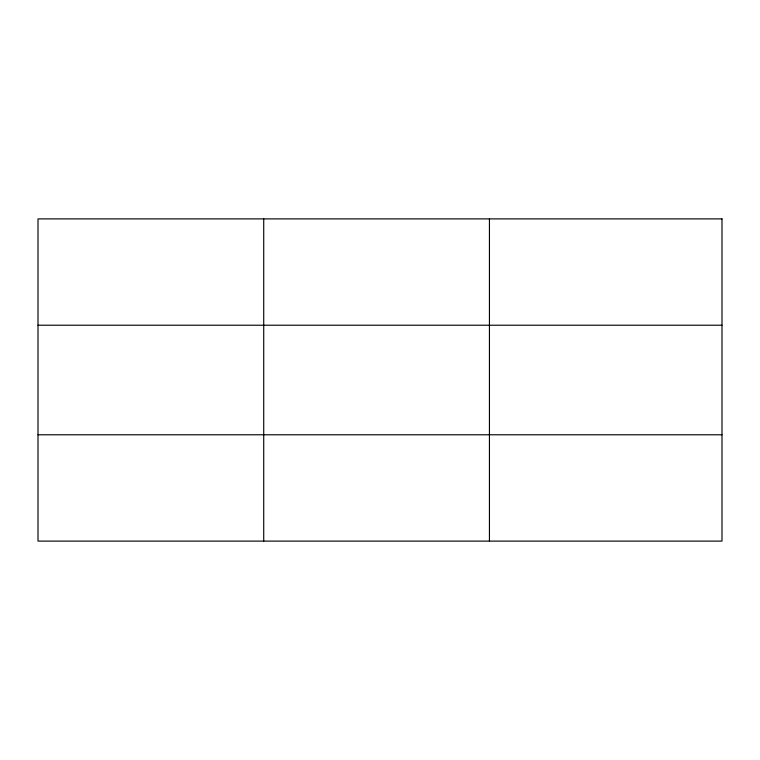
<?xml version="1.0" encoding="UTF-8"?>
<svg xmlns="http://www.w3.org/2000/svg" width="760" height="760" viewBox="0 0 760 760"><rect width="100%" height="100%" fill="white"/><g stroke="black" fill="none" stroke-linecap="round" stroke-linejoin="round"><path stroke-width="1.14" d="M263.72 218.889L263.72 541.111M489.44 218.889L489.44 541.111M38 325.223L722 325.223M38 434.777L722 434.777M722 218.889L722 541.111L38 541.111L38 218.889L722 218.889"/></g></svg>
